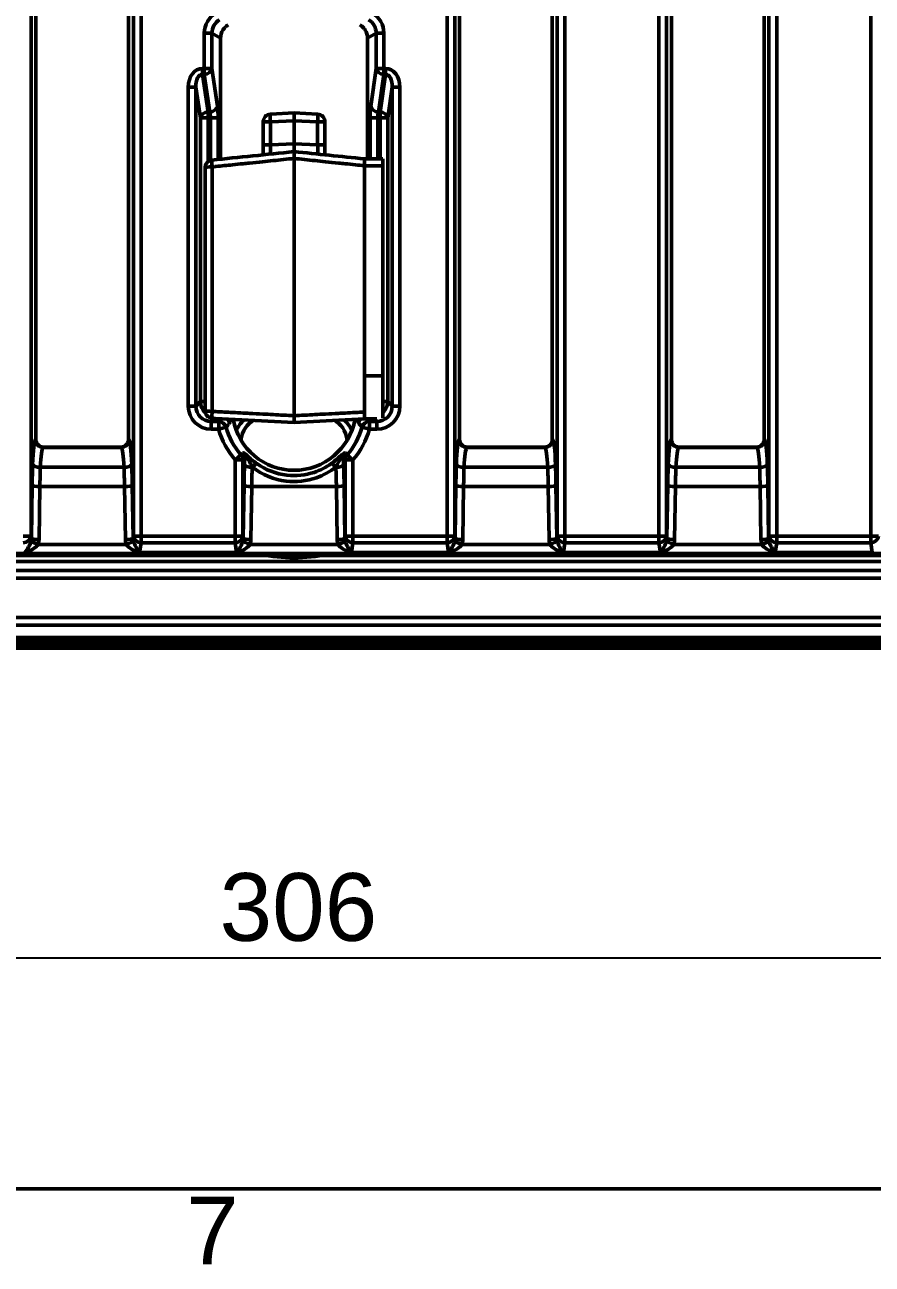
# Model space of a CAD drawing. Header units: millimetres. Extents: x 0 to 1485, y 0 to 1050.
# Drawn here: x 254.8 to 364.4, y 15.3 to 175.4 of the extents above; entities that cross this region are included whole.
import ezdxf

# ---------------------------------------------------------------- set-up
doc = ezdxf.new("R2010")
doc.units = ezdxf.units.MM
doc.header["$LTSCALE"] = 2.5
doc.layers.get('0').update_dxf_attribs({"lineweight": 50})
doc.layers.get('Defpoints').update_dxf_attribs({"lineweight": 50})
for name, color, linetype, lineweight in [('Bemaßungen(DIN)', 7, 'Continuous', 50), ('Rahmen_0', 7, 'Continuous', 50), ('Rahmen_2', 7, 'Continuous', 50), ('Sichtbare Kanten(DIN)', 7, 'Continuous', 50), ('Sichtbare tangentiale Kanten(DIN)', 7, 'Continuous', 50)]:
    doc.layers.add(name, color=color, linetype=linetype, lineweight=lineweight)
doc.styles.add('Aktuell-DINNach Layer', font='arial.ttf')
doc.styles.add('STANDARD-BSI~0', font='arial.ttf')
doc.dimstyles.new('STANDARD-DIN', dxfattribs={"dimscale": 2.5, "dimtxt": 3.5, "dimasz": 2.5, "dimexe": 3.175, "dimexo": 0, "dimgap": 0.8, "dimtad": 1, "dimrnd": 1e-08, "dimtxsty": 'STANDARD-BSI~0', "dimcen": 0.09, "dimdle": 10, "dimclrd": 7, "dimclre": 7, "dimclrt": 7, "dimadec": 0, "dimazin": 2, "dimtfac": 1, "dimtmove": 0, "dimatfit": 3, "dimfxl": 1, "dimtolj": 1, "dimtzin": 0, "dimlwd": 25, "dimlwe": 25, "dimarcsym": 0})

# ---------------------------------------------------------------- blocks, each defined once
blk = doc.blocks.new('Ränder Standardrahmen')
at = {"layer": 'Rahmen_0', "flags": 128}
blk.add_lwpolyline([(10, 10), (10, 410), (584, 410), (584, 10), (10, 10)], dxfattribs=at)
at = {"layer": 'Rahmen_2', "insert": (110.259, 6.1), "char_height": 3.5, "attachment_point": 7, "style": 'Aktuell-DINNach Layer'}
blk.add_mtext('7', dxfattribs=at)
blk = doc.blocks.new('*D15')
at = {"layer": 'Bemaßungen(DIN)', "color": 7, "linetype": 'Continuous', "lineweight": 25, "transparency": 16777216}
for p, q in [((136.61, 96.85), (136.61, 46.91)), ((442.61, 96.85), (442.61, 46.91)), ((142.86, 54.85), (436.36, 54.85))]:
    blk.add_line(p, q, dxfattribs=at)
at = {"layer": 'Bemaßungen(DIN)', "color": 7, "linetype": 'Continuous', "transparency": 16777216}
for points in [[(142.86, 55.89), (142.86, 53.81), (136.61, 54.85)], [(436.36, 55.89), (436.36, 53.81), (442.61, 54.85)]]:
    blk.add_solid(points, dxfattribs=at)
at = {"layer": 'Defpoints', "color": 0, "linetype": 'Continuous', "transparency": 16777216}
for p in [(136.61, 96.85), (442.61, 96.85), (442.61, 54.85)]:
    blk.add_point(p, dxfattribs=at)
at = {"layer": 'Bemaßungen(DIN)', "color": 7, "linetype": 'Continuous', "lineweight": 25, "transparency": 16777216, "insert": (279.98, 65.79), "char_height": 8.75, "attachment_point": 1, "style": 'STANDARD-BSI~0'}
blk.add_mtext('\\A1;306', dxfattribs=at)

msp = doc.modelspace()

# ---------------------------------------------------------------- linework, layer by layer
at = {"layer": 'Sichtbare Kanten(DIN)'}
for p, q in [((256.213, 194.852), (256.213, 121.845)), ((268.213, 121.845), (268.213, 194.852)), ((311.013, 194.852), (311.013, 121.845)), ((323.013, 121.845), (323.013, 194.852)), ((338.413, 194.852), (338.413, 121.845)), ((350.413, 121.845), (350.413, 194.852)), ((280.113, 173.702), (280.113, 158.054)), ((299.113, 158.095), (299.113, 173.702)), ((289.613, 164.025), (286.56, 163.865)), ((292.665, 163.865), (289.613, 164.025)), ((289.613, 163.027), (289.613, 164.025)), ((285.613, 162.867), (285.613, 159.902)), ((289.613, 160.023), (289.613, 163.027)), ((293.613, 159.902), (293.613, 162.867)), ((285.613, 159.902), (285.613, 158.618)), ((289.613, 160.023), (289.613, 159.028)), ((289.613, 158.148), (289.613, 159.028)), ((293.613, 158.618), (293.613, 159.902)), ((278.113, 156.991), (278.113, 156.946)), ((289.613, 124.903), (289.613, 158.148)), ((298.713, 158.095), (301.113, 158.095)), ((298.713, 157.209), (298.713, 158.095)), ((298.713, 157.209), (298.713, 130.072)), ((301.113, 157.209), (301.113, 158.095)), ((301.113, 157.209), (301.113, 130.072)), ((278.113, 125.573), (278.113, 156.946)), ((298.713, 124.511), (298.713, 130.072)), ((301.113, 130.072), (298.713, 130.072)), ((301.113, 130.072), (301.113, 124.64)), ((278.113, 125.573), (278.113, 125.53)), ((279.012, 124.581), (279.013, 124.581)), ((279.448, 124.558), (289.613, 124.025)), ((289.613, 124.025), (289.613, 124.903)), ((289.613, 124.025), (298.713, 124.502)), ((298.713, 124.502), (298.713, 124.511)), ((298.713, 124.502), (300.297, 124.502)), ((267.217, 120.848), (257.209, 120.848)), ((322.017, 120.848), (312.009, 120.848)), ((349.417, 120.848), (339.409, 120.848)), ((150.78, 106.848), (286.142, 106.848)), ((285.292, 107.023), (293.933, 107.023)), ((293.084, 106.848), (428.445, 106.848)), ((138.612, 94.848), (440.614, 94.848))]:
    msp.add_line(p, q, dxfattribs=at)
for centre, radius, start, end in [((286.613, 162.867), 1, 93, 180), ((292.613, 162.867), 1, 0, 87), ((279.063, 156.991), 0.95, 95.87135, 180), ((289.613, 125.848), 8, 190.15509, 349.84491), ((289.613, 125.848), 19.314, 257.07411, 282.92589)]:
    msp.add_arc(centre, radius, start, end, dxfattribs=at)
for centre, major_axis, ratio, start_param, end_param in [((282.128, 173.685), (-1.749, 1.01), 0.9900983, 6.2476267, 6.8024859), ((282.128, 173.685), (-1.749, 1.01), 0.9900983, 5.7638847, 5.9137218), ((297.098, 173.685), (1.749, 1.01), 0.9900983, 0.3694635, 0.5193006), ((297.098, 173.685), (1.749, 1.01), 0.9900983, 5.7638847, 6.318744), ((1468.613, -7657.42), (-12261.052, -838.786), 0.6419588, 4.7647143, 4.7655859), ((-891.867, -7673.81), (12286.766, -840.545), 0.6419586, 1.517727, 1.5184704), ((257.217, 121.852), (-0.712, -0.712), 0.9924325, 5.5015852, 7.0647854), ((267.209, 121.852), (0.712, -0.712), 0.9924325, 5.5015852, 7.0647854), ((312.017, 121.852), (-0.712, -0.712), 0.9924325, 5.5015852, 7.0647854), ((322.009, 121.852), (0.712, -0.712), 0.9924325, 5.5015852, 7.0647854), ((339.417, 121.852), (-0.712, -0.712), 0.9924325, 5.5015852, 7.0647854), ((349.409, 121.852), (0.712, -0.712), 0.9924325, 5.5015852, 7.0647854)]:
    msp.add_ellipse(centre, major_axis=major_axis, ratio=ratio, start_param=start_param, end_param=end_param, dxfattribs=at)
for points, knots in [([(280.858, 175.252), (280.817, 175.215), (280.775, 175.175), (280.688, 175.087), (280.643, 175.039), (280.556, 174.939), (280.514, 174.887), (280.454, 174.809), (280.434, 174.782), (280.415, 174.756)], [1.031161775, 1.031161775, 1.031161775, 1.031161775, 1.049578651, 1.049578651, 1.069071197, 1.069071197, 1.088563743, 1.088563743, 1.098693051, 1.098693051, 1.098693051, 1.098693051]), ([(298.81, 174.756), (298.792, 174.782), (298.772, 174.809), (298.712, 174.887), (298.67, 174.939), (298.582, 175.039), (298.537, 175.087), (298.45, 175.175), (298.409, 175.215), (298.368, 175.252)], [1.04753435, 1.04753435, 1.04753435, 1.04753435, 1.057663658, 1.057663658, 1.077156204, 1.077156204, 1.09664875, 1.09664875, 1.115065626, 1.115065626, 1.115065626, 1.115065626]), ([(279.012, 124.581), (278.889, 124.587), (278.768, 124.618), (278.544, 124.724), (278.444, 124.798), (278.277, 124.981), (278.213, 125.088), (278.149, 125.262), (278.134, 125.322), (278.119, 125.413), (278.116, 125.444), (278.113, 125.491), (278.113, 125.508), (278.113, 125.526), (278.113, 125.528), (278.113, 125.53)], [0, 0, 0, 0, 0.03710964, 0.03710964, 0.07421954, 0.07421954, 0.11133237, 0.11133237, 0.12984875, 0.12984875, 0.13909542, 0.13909542, 0.14410094, 0.14410094, 0.14463698, 0.14463698, 0.14463698, 0.14463698]), ([(279.013, 124.581), (279.136, 124.574), (279.26, 124.568), (279.406, 124.56), (279.427, 124.559), (279.448, 124.558)], [0.106226978, 0.106226978, 0.106226978, 0.106226978, 0.143432458, 0.143432458, 0.149866364, 0.149866364, 0.149866364, 0.149866364])]:
    msp.add_open_spline(points, degree=3, knots=knots, dxfattribs=at)
at = {"layer": 'Sichtbare tangentiale Kanten(DIN)'}
for p, q in [((255.593, 109.355), (255.593, 386.342)), ((268.833, 386.452), (268.833, 109.355)), ((269.829, 109.355), (269.829, 386.4)), ((309.397, 386.4), (309.397, 109.355)), ((310.393, 109.355), (310.393, 386.452)), ((323.633, 386.342), (323.633, 109.355)), ((324.629, 109.355), (324.629, 386.342)), ((336.797, 386.342), (336.797, 109.355)), ((337.793, 109.355), (337.793, 386.342)), ((351.033, 386.342), (351.033, 109.355)), ((352.029, 109.355), (352.029, 386.342)), ((364.197, 386.342), (364.197, 109.355)), ((278, 174.349), (278, 169.769)), ((278, 174.349), (278.993, 174.349)), ((278.993, 169.769), (278.993, 174.349)), ((280.113, 173.702), (278.993, 174.349)), ((300.233, 174.349), (299.113, 173.702)), ((300.233, 174.349), (300.233, 169.769)), ((301.225, 174.349), (300.233, 174.349)), ((301.225, 169.769), (301.225, 174.349)), ((278, 169.769), (277.787, 169.769)), ((277.787, 169.769), (277.787, 169.003)), ((277.787, 169.003), (278, 169.003)), ((277.787, 169.003), (278.498, 164.148)), ((278, 169.769), (278, 169.003)), ((278.993, 169.769), (278, 169.769)), ((278.711, 164.148), (278, 169.003)), ((278.993, 169.769), (279.703, 164.914)), ((299.522, 164.914), (300.233, 169.769)), ((301.225, 169.769), (300.233, 169.769)), ((301.225, 169.003), (300.515, 164.148)), ((300.728, 164.148), (301.438, 169.003)), ((301.438, 169.769), (301.225, 169.769)), ((301.225, 169.003), (301.225, 169.769)), ((301.225, 169.003), (301.438, 169.003)), ((301.438, 169.769), (301.438, 169.003)), ((275.93, 167.363), (275.93, 126.143)), ((275.93, 167.363), (276.922, 167.363)), ((276.922, 126.143), (276.922, 167.363)), ((277.505, 163.382), (276.922, 167.363)), ((302.303, 167.363), (301.721, 163.382)), ((303.296, 167.363), (302.303, 167.363)), ((302.303, 167.363), (302.303, 126.143)), ((303.296, 126.143), (303.296, 167.363)), ((278.498, 163.382), (277.505, 163.382)), ((277.505, 126.726), (277.505, 163.382)), ((278.498, 164.148), (278.498, 163.382)), ((278.498, 164.148), (278.711, 164.148)), ((278.798, 163.382), (278.498, 163.382)), ((278.498, 163.382), (278.498, 157.754)), ((278.798, 157.903), (278.798, 163.382)), ((278.798, 163.382), (279.791, 163.382)), ((279.791, 163.382), (279.791, 158.021)), ((299.435, 158.095), (299.435, 163.382)), ((299.435, 163.382), (300.427, 163.382)), ((300.728, 163.382), (300.427, 163.382)), ((300.427, 163.382), (300.427, 158.095)), ((300.515, 164.148), (300.728, 164.148)), ((300.728, 163.382), (300.728, 164.148)), ((300.728, 158.095), (300.728, 163.382)), ((301.721, 163.382), (300.728, 163.382)), ((301.721, 163.382), (301.721, 126.726)), ((286.56, 162.867), (285.613, 162.867)), ((286.56, 162.867), (289.613, 163.027)), ((286.56, 159.902), (286.56, 162.867)), ((289.613, 163.027), (292.665, 162.867)), ((293.613, 162.867), (292.665, 162.867)), ((292.665, 162.867), (292.665, 159.902)), ((286.56, 159.902), (285.613, 159.902)), ((289.613, 160.023), (286.56, 159.902)), ((292.665, 159.902), (289.613, 160.023)), ((292.665, 159.902), (293.613, 159.902)), ((279.013, 157.054), (279.013, 125.462)), ((298.713, 157.209), (301.113, 157.209)), ((276.922, 126.143), (277.505, 126.726)), ((278.113, 126.726), (277.505, 126.726)), ((301.721, 126.726), (301.113, 126.726)), ((301.721, 126.726), (302.303, 126.143)), ((275.93, 126.143), (276.922, 126.143)), ((303.296, 126.143), (302.303, 126.143)), ((279.314, 124.565), (278.908, 124.158)), ((279.863, 124.158), (278.908, 124.158)), ((278.908, 123.166), (278.908, 124.158)), ((279.863, 124.158), (279.863, 123.166)), ((279.863, 123.166), (280.82, 123.429)), ((298.406, 123.429), (299.363, 123.166)), ((299.363, 123.166), (299.363, 124.158)), ((300.318, 124.158), (299.363, 124.158)), ((300.318, 124.158), (299.974, 124.502)), ((300.318, 123.166), (300.318, 124.158)), ((256.213, 121.845), (256.176, 121.808)), ((268.249, 121.808), (268.213, 121.845)), ((278.908, 123.166), (279.863, 123.166)), ((299.363, 123.166), (300.318, 123.166)), ((311.013, 121.845), (310.976, 121.808)), ((323.049, 121.808), (323.013, 121.845)), ((338.413, 121.845), (338.376, 121.808)), ((350.449, 121.808), (350.413, 121.845)), ((257.173, 120.812), (257.209, 120.848)), ((267.253, 120.812), (257.173, 120.812)), ((267.217, 120.848), (267.253, 120.812)), ((311.973, 120.812), (312.009, 120.848)), ((322.053, 120.812), (311.973, 120.812)), ((322.017, 120.848), (322.053, 120.812)), ((339.373, 120.812), (339.409, 120.848)), ((349.453, 120.812), (339.373, 120.812)), ((349.417, 120.848), (349.453, 120.812)), ((282.744, 119.849), (281.997, 119.196)), ((282.993, 119.196), (281.997, 119.196)), ((281.997, 119.196), (281.997, 109.355)), ((282.993, 109.355), (282.993, 119.196)), ((297.229, 119.196), (296.233, 119.196)), ((296.233, 119.196), (296.233, 109.355)), ((297.229, 119.196), (296.481, 119.849)), ((297.229, 109.355), (297.229, 119.196)), ((256.801, 118.235), (267.624, 118.235)), ((284.201, 118.235), (284.243, 118.235)), ((294.983, 118.235), (295.024, 118.235)), ((311.601, 118.235), (322.424, 118.235)), ((339.001, 118.235), (349.824, 118.235)), ((255.741, 115.912), (255.636, 109.072)), ((256.632, 108.899), (256.737, 115.738)), ((256.737, 115.738), (267.688, 115.738)), ((267.688, 115.738), (267.794, 108.899)), ((268.79, 109.072), (268.685, 115.912)), ((283.141, 115.912), (283.036, 109.072)), ((284.032, 108.899), (284.137, 115.738)), ((284.137, 115.738), (295.088, 115.738)), ((295.088, 115.738), (295.194, 108.899)), ((296.19, 109.072), (296.085, 115.912)), ((310.541, 115.912), (310.436, 109.072)), ((311.432, 108.899), (311.537, 115.738)), ((311.537, 115.738), (322.488, 115.738)), ((322.488, 115.738), (322.594, 108.899)), ((323.59, 109.072), (323.485, 115.912)), ((337.941, 115.912), (337.836, 109.072)), ((338.832, 108.899), (338.937, 115.738)), ((338.937, 115.738), (349.888, 115.738)), ((349.888, 115.738), (349.994, 108.899)), ((350.99, 109.072), (350.885, 115.912)), ((254.597, 109.355), (255.593, 109.355)), ((255.636, 109.072), (255.593, 109.355)), ((268.833, 109.355), (268.79, 109.072)), ((268.833, 109.355), (269.829, 109.355)), ((281.997, 109.355), (269.829, 109.355)), ((269.829, 108.489), (269.829, 109.355)), ((281.997, 109.355), (282.993, 109.355)), ((281.997, 109.355), (281.997, 108.489)), ((283.036, 109.072), (282.993, 109.355)), ((296.233, 109.355), (296.19, 109.072)), ((296.233, 109.355), (297.229, 109.355)), ((309.397, 109.355), (297.229, 109.355)), ((297.229, 108.489), (297.229, 109.355)), ((309.397, 109.355), (309.397, 108.489)), ((309.397, 109.355), (310.393, 109.355)), ((310.436, 109.072), (310.393, 109.355)), ((323.633, 109.355), (323.59, 109.072)), ((323.633, 109.355), (324.629, 109.355)), ((324.629, 108.489), (324.629, 109.355)), ((336.797, 109.355), (324.629, 109.355)), ((336.797, 109.355), (336.797, 108.489)), ((336.797, 109.355), (337.793, 109.355)), ((337.836, 109.072), (337.793, 109.355)), ((351.033, 109.355), (350.99, 109.072)), ((351.033, 109.355), (352.029, 109.355)), ((352.029, 108.489), (352.029, 109.355)), ((364.197, 109.355), (352.029, 109.355)), ((364.197, 109.355), (364.197, 108.489)), ((364.197, 109.355), (365.193, 109.355)), ((267.896, 108.273), (256.529, 108.273)), ((269.639, 107.233), (269.829, 108.489)), ((269.829, 108.489), (281.997, 108.489)), ((281.997, 108.489), (282.187, 107.233)), ((295.296, 108.273), (283.929, 108.273)), ((297.039, 107.233), (297.229, 108.489)), ((297.229, 108.489), (309.397, 108.489)), ((309.397, 108.489), (309.587, 107.233)), ((322.696, 108.273), (311.329, 108.273)), ((324.439, 107.233), (324.629, 108.489)), ((324.629, 108.489), (336.797, 108.489)), ((336.797, 108.489), (336.987, 107.233)), ((350.096, 108.273), (338.729, 108.273)), ((351.839, 107.233), (352.029, 108.489)), ((352.029, 108.489), (364.197, 108.489)), ((364.197, 108.489), (364.387, 107.233)), ((148.822, 106.059), (430.403, 106.059)), ((151.035, 107.103), (428.191, 107.103)), ((282.187, 107.233), (269.639, 107.233)), ((309.587, 107.233), (297.039, 107.233)), ((336.987, 107.233), (324.439, 107.233)), ((364.387, 107.233), (351.839, 107.233)), ((431.564, 104.898), (147.661, 104.898)), ((147.661, 103.899), (431.564, 103.899)), ((438.647, 98.814), (140.578, 98.814)), ((140.578, 97.815), (438.647, 97.815)), ((440.21, 96.252), (139.016, 96.252)), ((440.529, 95.433), (138.697, 95.433)), ((138.697, 94.934), (440.529, 94.934)), ((139.016, 95.753), (440.21, 95.753))]:
    msp.add_line(p, q, dxfattribs=at)
for radius, start, end in [(9.12, 195.38454, 221.13638), (9.12, 318.86362, 344.61546), (10.113, 195.38454, 221.13638), (10.113, 318.86362, 344.61546)]:
    msp.add_arc((289.613, 125.848), radius, start, end, dxfattribs=at)
for centre, major_axis, ratio, start_param, end_param in [((281.023, 174.323), (-2.624, 1.515), 0.9900983, 5.7638847, 6.8024859), ((298.203, 174.323), (2.624, 1.515), 0.9900983, 5.7638847, 6.8024859), ((281.023, 174.323), (-1.767, 1.02), 0.9804384, 5.7638847, 6.8024859), ((298.203, 174.323), (1.767, 1.02), 0.9804384, 5.7638847, 6.8024859), ((277.945, 167.158), (-0.38, 2.595), 0.7626782, 6.1720433, 7.6644232), ((277.945, 167.158), (-0.269, 1.84), 0.5377327, 6.1720433, 7.6644232), ((278, 169.769), (0.989, 0.145), 0.7626782, 4.601247, 6.0936269), ((301.225, 169.769), (-0.989, 0.145), 0.7626782, 0.1895584, 1.6819383), ((301.281, 167.158), (0.38, 2.595), 0.7626782, 4.9019474, 6.3943273), ((301.281, 167.158), (0.269, 1.84), 0.5377327, 4.9019474, 6.3943273), ((278.498, 163.382), (-0.989, -0.145), 0.7626782, 4.601247, 6.0936269), ((278.711, 164.914), (0.989, 0.145), 0.7626782, 4.601247, 6.0936269), ((278.553, 163.382), (0, 1), 0.2455691, 4.712389, 5.5850536), ((279.545, 163.382), (0, -2), 0.1227846, 1.5707963, 2.443461), ((286.613, 162.867), (-0.052, 0.999), 0.0522644, 0, 1.5680573), ((292.613, 162.867), (0.052, 0.999), 0.0522644, 4.715128, 6.2831853), ((299.68, 163.382), (0, 2), 0.1227846, 0.6981317, 1.5707963), ((300.515, 164.914), (-0.989, 0.145), 0.7626782, 0.1895584, 1.6819383), ((300.673, 163.382), (0, -1), 0.2455691, 3.8397244, 4.712389), ((300.728, 163.382), (0.989, -0.145), 0.7626782, 0.1895584, 1.6819383), ((286.613, 159.908), (0.04, 2.003), 0.0260549, 1.5744268, 2.209989), ((292.613, 159.908), (0.04, -2.003), 0.0260549, 0.9316031, 1.5671658), ((279.063, 156.946), (-0.95, 0), 0.1132914, 4.7647489, 6.2831853), ((279.505, 126.741), (-1.414, -1.414), 0.9998897, 5.5052135, 6.3235301), ((299.721, 126.741), (1.414, -1.414), 0.9998897, 6.2676539, 7.0611571), ((278.952, 126.188), (-2.153, -2.153), 0.9852565, 5.5052135, 7.0611571), ((278.952, 126.188), (-1.456, -1.456), 0.9710455, 5.5052135, 7.0611571), ((279.063, 125.573), (-0.95, 0), 0.1171879, 0, 1.5184364), ((300.273, 126.188), (2.153, -2.153), 0.9852565, 5.5052135, 7.0611571), ((300.273, 126.188), (1.456, -1.456), 0.9710455, 5.5052135, 7.0611571), ((279.863, 123.166), (-0.795, 0.606), 0.9882938, 4.066914, 5.357864), ((280.317, 123.748), (0.781, -0.624), 0.9878709, 0.9024502, 1.5056884), ((285.732, 120.592), (-0.969, 4.61), 0.8490881, 0.4575785, 0.8563869), ((285.732, 120.592), (-0.813, 3.867), 0.7591504, 0.171988, 1.111639), ((293.493, 120.592), (0.813, 3.867), 0.7591504, 5.1715463, 6.1111973), ((293.493, 120.592), (0.969, 4.61), 0.8490881, 5.4267984, 5.8256069), ((298.909, 123.748), (0.781, 0.624), 0.9878709, 1.6359043, 2.2391425), ((299.363, 123.166), (-0.795, -0.606), 0.9882938, 4.066914, 5.357864), ((256.215, 116.827), (0, -5), 0.0874887, 3.2288591, 4.3526344), ((257.173, 121.808), (-0.707, 0.707), 0.9924325, 0.7891963, 2.3523964), ((267.253, 121.808), (-0.707, -0.707), 0.9924325, 0.7891963, 2.3523964), ((268.211, 116.827), (0, 5), 0.0874887, 5.0721435, 6.1959188), ((311.015, 116.827), (0, -5), 0.0874887, 3.2288591, 4.3526344), ((311.973, 121.808), (-0.707, 0.707), 0.9924325, 0.7891963, 2.3523964), ((322.053, 121.808), (-0.707, -0.707), 0.9924325, 0.7891963, 2.3523964), ((323.011, 116.827), (0, 5), 0.0874887, 5.0721435, 6.1959188), ((338.415, 116.827), (0, -5), 0.0874887, 3.2288591, 4.3526344), ((339.373, 121.808), (-0.707, 0.707), 0.9924325, 0.7891963, 2.3523964), ((349.453, 121.808), (-0.707, -0.707), 0.9924325, 0.7891963, 2.3523964), ((350.411, 116.827), (0, 5), 0.0874887, 5.0721435, 6.1959188), ((257.211, 116.827), (0, 4), 0.1093608, 0.0872665, 1.2110418), ((267.215, 116.827), (0, -4), 0.1093608, 1.9305509, 3.0543262), ((312.011, 116.827), (0, 4), 0.1093608, 0.0872665, 1.2110418), ((322.015, 116.827), (0, -4), 0.1093608, 1.9305509, 3.0543262), ((339.411, 116.827), (0, 4), 0.1093608, 0.0872665, 1.2110418), ((349.415, 116.827), (0, -4), 0.1093608, 1.9305509, 3.0543262), ((257.033, 113.307), (0, -15), 0.0874887, 4.3526344, 4.5378561), ((256.801, 118.587), (-0.999, 0.033), 0.3518777, 0.0932456, 1.5823749), ((267.624, 118.587), (0.999, 0.033), 0.3518777, 4.7008104, 6.1899397), ((267.392, 113.307), (0, 15), 0.0874887, 4.8869219, 5.0721435), ((281.997, 119.196), (0.703, -0.711), 0.9925181, 0.7949361, 1.5096069), ((282.245, 119.442), (0.703, -0.711), 0.9925159, 0.7947869, 1.5072623), ((284.433, 113.307), (0, -15), 0.0874887, 4.3526344, 4.5378561), ((283.615, 116.827), (0, -5), 0.0874887, 4.1621002, 4.3526344), ((284.201, 118.587), (-0.999, 0.033), 0.3518777, 0.0932456, 1.5823749), ((284.203, 117.912), (0.586, 0.81), 0.2216802, 0.1253066, 1.2734243), ((284.243, 117.883), (0.581, 0.814), 0.2135084, 0.1250717, 1.2802074), ((294.983, 117.883), (-0.581, 0.814), 0.2135084, 5.0029779, 6.1581137), ((295.023, 117.912), (-0.586, 0.81), 0.2216802, 5.009761, 6.1578788), ((295.024, 118.587), (0.999, 0.033), 0.3518777, 4.7008104, 6.1899397), ((296.98, 119.442), (-0.703, -0.711), 0.9925159, 4.775923, 5.4883984), ((295.611, 116.827), (0, 5), 0.0874887, 5.0721435, 5.2626778), ((294.792, 113.307), (0, 15), 0.0874887, 4.8869219, 5.0721435), ((297.229, 119.196), (0.703, 0.711), 0.9925181, 1.6319858, 2.3466566), ((311.833, 113.307), (0, -15), 0.0874887, 4.3526344, 4.5378561), ((311.601, 118.587), (-0.999, 0.033), 0.3518777, 0.0932456, 1.5823749), ((322.424, 118.587), (0.999, 0.033), 0.3518777, 4.7008104, 6.1899397), ((322.192, 113.307), (0, 15), 0.0874887, 4.8869219, 5.0721435), ((339.233, 113.307), (0, -15), 0.0874887, 4.3526344, 4.5378561), ((339.001, 118.587), (-0.999, 0.033), 0.3518777, 0.0932456, 1.5823749), ((349.824, 118.587), (0.999, 0.033), 0.3518777, 4.7008104, 6.1899397), ((349.592, 113.307), (0, 15), 0.0874887, 4.8869219, 5.0721435), ((258.03, 113.307), (0, 14), 0.0937379, 1.2110418, 1.3962634), ((266.396, 113.307), (0, -14), 0.0937379, 1.7453293, 1.9305509), ((285.43, 113.307), (0, 14), 0.0937379, 1.2110418, 1.3962634), ((284.611, 116.827), (0, 4), 0.1093608, 1.2007794, 1.2110418), ((294.615, 116.827), (0, -4), 0.1093608, 1.9305509, 1.9408132), ((293.796, 113.307), (0, -14), 0.0937379, 1.7453293, 1.9305509), ((312.83, 113.307), (0, 14), 0.0937379, 1.2110418, 1.3962634), ((321.196, 113.307), (0, -14), 0.0937379, 1.7453293, 1.9305509), ((340.23, 113.307), (0, 14), 0.0937379, 1.2110418, 1.3962634), ((348.596, 113.307), (0, -14), 0.0937379, 1.7453293, 1.9305509), ((256.737, 115.912), (-1, 0.015), 0.1736281, 0.0886159, 1.5734748), ((267.688, 115.912), (1, 0.015), 0.1736281, 4.7097105, 6.1945694), ((284.137, 115.912), (-1, 0.015), 0.1736281, 0.0886159, 1.5734748), ((295.088, 115.912), (1, 0.015), 0.1736281, 4.7097105, 6.1945694), ((311.537, 115.912), (-1, 0.015), 0.1736281, 0.0886159, 1.5734748), ((322.488, 115.912), (1, 0.015), 0.1736281, 4.7097105, 6.1945694), ((338.937, 115.912), (-1, 0.015), 0.1736281, 0.0886159, 1.5734748), ((349.888, 115.912), (1, 0.015), 0.1736281, 4.7097105, 6.1945694), ((254.597, 109.355), (0.989, 0.15), 0.8635503, 4.5822704, 6.1094751), ((254.626, 109.164), (0.249, -1.214), 0.8062613, 1.0269143, 1.3323885), ((256.632, 109.072), (-1, 0.015), 0.1736281, 0.0886159, 1.5734748), ((267.794, 109.072), (1, 0.015), 0.1736281, 4.7097105, 6.1945694), ((269.8, 109.164), (-0.249, -1.214), 0.8062613, 4.9507968, 5.256271), ((269.829, 109.355), (-0.989, 0.15), 0.8635503, 0.1737103, 1.7009149), ((281.997, 109.355), (0.989, 0.15), 0.8635503, 4.5822704, 6.1094751), ((282.026, 109.164), (0.249, -1.214), 0.8062613, 1.0269143, 1.3323885), ((284.032, 109.072), (-1, 0.015), 0.1736281, 0.0886159, 1.5734748), ((295.194, 109.072), (1, 0.015), 0.1736281, 4.7097105, 6.1945694), ((297.2, 109.164), (-0.249, -1.214), 0.8062613, 4.9507968, 5.256271), ((297.229, 109.355), (-0.989, 0.15), 0.8635503, 0.1737103, 1.7009149), ((309.397, 109.355), (0.989, 0.15), 0.8635503, 4.5822704, 6.1094751), ((309.426, 109.164), (0.249, -1.214), 0.8062613, 1.0269143, 1.3323885), ((311.432, 109.072), (-1, 0.015), 0.1736281, 0.0886159, 1.5734748), ((322.594, 109.072), (1, 0.015), 0.1736281, 4.7097105, 6.1945694), ((324.6, 109.164), (-0.249, -1.214), 0.8062613, 4.9507968, 5.256271), ((324.629, 109.355), (-0.989, 0.15), 0.8635503, 0.1737103, 1.7009149), ((336.797, 109.355), (0.989, 0.15), 0.8635503, 4.5822704, 6.1094751), ((336.826, 109.164), (0.249, -1.214), 0.8062613, 1.0269143, 1.3323885), ((338.832, 109.072), (-1, 0.015), 0.1736281, 0.0886159, 1.5734748), ((349.994, 109.072), (1, 0.015), 0.1736281, 4.7097105, 6.1945694), ((352, 109.164), (-0.249, -1.214), 0.8062613, 4.9507968, 5.256271), ((352.029, 109.355), (-0.989, 0.15), 0.8635503, 0.1737103, 1.7009149), ((364.197, 109.355), (0.989, 0.15), 0.8635503, 4.5822704, 6.1094751), ((254.787, 108.099), (-0.737, -1.269), 0.3444634, 1.0353845, 2.257115), ((254.787, 108.099), (1.835, 0.619), 0.4281472, 4.5690668, 5.7907972), ((256.529, 108.447), (-0.952, 0.306), 0.1655261, 0.2379853, 1.6240417), ((254.626, 108.99), (0.583, -2.021), 0.9497131, 0.9542681, 1.2597422), ((269.8, 108.99), (-0.583, -2.021), 0.9497131, 5.0234431, 5.3289173), ((267.896, 108.447), (0.952, 0.306), 0.1655261, 4.6591436, 6.0452), ((269.639, 108.099), (-1.835, 0.619), 0.4281472, 0.4923881, 1.7141186), ((269.639, 108.099), (-0.737, 1.269), 0.3444634, 0.8844777, 2.1062081), ((282.187, 108.099), (-0.737, -1.269), 0.3444634, 1.0353845, 2.257115), ((282.187, 108.099), (1.835, 0.619), 0.4281472, 4.5690668, 5.7907972), ((283.929, 108.447), (-0.952, 0.306), 0.1655261, 0.2379853, 1.6240417), ((282.026, 108.99), (0.583, -2.021), 0.9497131, 0.9542681, 1.2597422), ((297.2, 108.99), (-0.583, -2.021), 0.9497131, 5.0234431, 5.3289173), ((295.296, 108.447), (0.952, 0.306), 0.1655261, 4.6591436, 6.0452), ((297.039, 108.099), (-1.835, 0.619), 0.4281472, 0.4923881, 1.7141186), ((297.039, 108.099), (-0.737, 1.269), 0.3444634, 0.8844777, 2.1062081), ((309.587, 108.099), (-0.737, -1.269), 0.3444634, 1.0353845, 2.257115), ((309.587, 108.099), (1.835, 0.619), 0.4281472, 4.5690668, 5.7907972), ((311.329, 108.447), (-0.952, 0.306), 0.1655261, 0.2379853, 1.6240417), ((309.426, 108.99), (0.583, -2.021), 0.9497131, 0.9542681, 1.2597422), ((324.6, 108.99), (-0.583, -2.021), 0.9497131, 5.0234431, 5.3289173), ((322.696, 108.447), (0.952, 0.306), 0.1655261, 4.6591436, 6.0452), ((324.439, 108.099), (-1.835, 0.619), 0.4281472, 0.4923881, 1.7141186), ((324.439, 108.099), (-0.737, 1.269), 0.3444634, 0.8844777, 2.1062081), ((336.987, 108.099), (-0.737, -1.269), 0.3444634, 1.0353845, 2.257115), ((336.987, 108.099), (1.835, 0.619), 0.4281472, 4.5690668, 5.7907972), ((338.729, 108.447), (-0.952, 0.306), 0.1655261, 0.2379853, 1.6240417), ((336.826, 108.99), (0.583, -2.021), 0.9497131, 0.9542681, 1.2597422), ((352, 108.99), (-0.583, -2.021), 0.9497131, 5.0234431, 5.3289173), ((350.096, 108.447), (0.952, 0.306), 0.1655261, 4.6591436, 6.0452), ((351.839, 108.099), (-1.835, 0.619), 0.4281472, 0.4923881, 1.7141186), ((351.839, 108.099), (-0.737, 1.269), 0.3444634, 0.8844777, 2.1062081)]:
    msp.add_ellipse(centre, major_axis=major_axis, ratio=ratio, start_param=start_param, end_param=end_param, dxfattribs=at)
for points, knots in [([(279.013, 157.054), (279.005, 157.142), (278.997, 157.23), (278.98, 157.445), (278.971, 157.565), (278.957, 157.821), (278.956, 157.918), (278.964, 157.935), (278.965, 157.936), (278.966, 157.936)], [-0.0107113787, -0.0107113787, -0.0107113787, -0.0107113787, -0.0093724563, -0.0093724563, -0.0072301806, -0.0072301806, -0.0038025394, -0.0038025394, -0.0034847913, -0.0034847913, -0.0034847913, -0.0034847913]), ([(279.013, 157.054), (279.178, 157.071), (279.344, 157.088), (280.229, 157.18), (280.949, 157.254), (282.119, 157.375), (282.569, 157.422), (283.3, 157.497), (283.581, 157.526), (284.425, 157.614), (284.988, 157.672), (286.45, 157.823), (287.35, 157.915), (288.704, 158.055), (289.159, 158.102), (289.613, 158.148)], [-1.1670056, -1.1670056, -1.1670056, -1.1670056, -1.1171164, -1.1171164, -0.899805, -0.899805, -0.7639854, -0.7639854, -0.6790981, -0.6790981, -0.5093236, -0.5093236, -0.2376844, -0.2376844, -0.1006022, -0.1006022, -0.1006022, -0.1006022]), ([(289.613, 158.148), (290.067, 158.102), (290.521, 158.055), (291.875, 157.915), (292.775, 157.823), (294.238, 157.672), (294.8, 157.614), (295.644, 157.526), (295.925, 157.497), (296.657, 157.422), (297.107, 157.375), (297.942, 157.289), (298.327, 157.249), (298.713, 157.209)], [0.10060217, 0.10060217, 0.10060217, 0.10060217, 0.23768435, 0.23768435, 0.50932361, 0.50932361, 0.67909814, 0.67909814, 0.76398541, 0.76398541, 0.89980504, 0.89980504, 1.01611826, 1.01611826, 1.01611826, 1.01611826]), ([(279.012, 124.581), (279.005, 124.584), (279, 124.629), (278.996, 124.788), (278.996, 124.896), (279, 125.105), (279.003, 125.193), (279.008, 125.343), (279.01, 125.403), (279.013, 125.462)], [-0.007136771, -0.007136771, -0.007136771, -0.007136771, -0.0046541333, -0.0046541333, -0.0023451059, -0.0023451059, -0.0009019638, -0.0009019638, 0, 0, 0, 0]), ([(289.613, 124.903), (289.162, 124.927), (288.712, 124.951), (287.359, 125.022), (286.457, 125.07), (284.991, 125.147), (284.427, 125.177), (283.581, 125.221), (283.299, 125.236), (282.566, 125.275), (282.115, 125.299), (280.942, 125.361), (280.22, 125.399), (279.336, 125.445), (279.175, 125.454), (279.013, 125.462)], [0.1019866, 0.1019866, 0.1019866, 0.1019866, 0.2374389, 0.2374389, 0.5087977, 0.5087977, 0.6783969, 0.6783969, 0.7631965, 0.7631965, 0.8988759, 0.8988759, 1.1159629, 1.1159629, 1.1645571, 1.1645571, 1.1645571, 1.1645571]), ([(298.713, 125.383), (298.329, 125.363), (297.946, 125.343), (297.111, 125.299), (296.66, 125.275), (295.927, 125.236), (295.645, 125.221), (294.799, 125.177), (294.235, 125.147), (292.769, 125.07), (291.866, 125.022), (290.514, 124.951), (290.063, 124.927), (289.613, 124.903)], [-1.01421701, -1.01421701, -1.01421701, -1.01421701, -0.89887592, -0.89887592, -0.76319653, -0.76319653, -0.67839692, -0.67839692, -0.50879769, -0.50879769, -0.23743892, -0.23743892, -0.10198663, -0.10198663, -0.10198663, -0.10198663]), ([(279.863, 124.158), (279.932, 124.249), (280.001, 124.339), (280.096, 124.46), (280.12, 124.491), (280.143, 124.521)], [-0.48009091, -0.48009091, -0.48009091, -0.48009091, -0.25605142, -0.25605142, -0.18062954, -0.18062954, -0.18062954, -0.18062954]), ([(281.285, 123.967), (281.2, 123.872), (281.117, 123.776), (280.962, 123.597), (280.89, 123.513), (280.82, 123.429)], [0, 0, 0, 0, 0.25605142, 0.25605142, 0.48009091, 0.48009091, 0.48009091, 0.48009091]), ([(281.332, 124.459), (281.335, 124.308), (281.334, 124.184), (281.317, 124.032), (281.304, 123.987), (281.285, 123.967)], [0.16008106, 0.16008106, 0.16008106, 0.16008106, 0.23291145, 0.23291145, 0.28857324, 0.28857324, 0.28857324, 0.28857324]), ([(297.94, 123.967), (297.928, 123.981), (297.917, 124.007), (297.898, 124.101), (297.893, 124.186), (297.892, 124.345), (297.892, 124.4), (297.894, 124.459)], [0, 0, 0, 0, 0.03852028, 0.03852028, 0.10015274, 0.10015274, 0.12849218, 0.12849218, 0.12849218, 0.12849218]), ([(298.406, 123.429), (298.335, 123.513), (298.264, 123.597), (298.109, 123.776), (298.025, 123.872), (297.94, 123.967)], [0.54406896, 0.54406896, 0.54406896, 0.54406896, 0.7681199, 0.7681199, 1.02415987, 1.02415987, 1.02415987, 1.02415987]), ([(299.097, 124.502), (299.116, 124.478), (299.135, 124.454), (299.224, 124.339), (299.294, 124.249), (299.363, 124.158)], [-0.82756812, -0.82756812, -0.82756812, -0.82756812, -0.7681199, -0.7681199, -0.54406896, -0.54406896, -0.54406896, -0.54406896]), ([(282.994, 120.093), (282.953, 120.052), (282.911, 120.012), (282.828, 119.93), (282.786, 119.889), (282.744, 119.849)], [0, 0, 0, 0, 0.14335641, 0.14335641, 0.28671282, 0.28671282, 0.28671282, 0.28671282]), ([(282.993, 119.196), (283.034, 119.237), (283.076, 119.278), (283.159, 119.36), (283.2, 119.401), (283.242, 119.442)], [-0.28671282, -0.28671282, -0.28671282, -0.28671282, -0.14335641, -0.14335641, 0, 0, 0, 0]), ([(284.762, 118.732), (284.586, 118.86), (284.411, 118.995), (283.963, 119.36), (283.684, 119.611), (283.27, 119.968), (283.135, 120.07), (283.029, 120.107), (283.007, 120.106), (282.994, 120.093)], [0, 0, 0, 0, 0.0745181, 0.0745181, 0.19374707, 0.19374707, 0.28873696, 0.28873696, 0.33225978, 0.33225978, 0.33225978, 0.33225978]), ([(283.242, 119.442), (283.25, 119.485), (283.263, 119.52), (283.326, 119.594), (283.403, 119.58), (283.629, 119.341), (283.777, 119.089), (284.015, 118.642), (284.109, 118.458), (284.203, 118.274)], [-0.33225978, -0.33225978, -0.33225978, -0.33225978, -0.28873696, -0.28873696, -0.19374707, -0.19374707, -0.0745181, -0.0745181, 0, 0, 0, 0]), ([(284.798, 118.706), (284.792, 118.711), (284.786, 118.715), (284.774, 118.724), (284.768, 118.728), (284.762, 118.732)], [0, 0, 0, 0, 0.0025246099, 0.0025246099, 0.0050492198, 0.0050492198, 0.0050492198, 0.0050492198]), ([(294.428, 118.706), (293.759, 118.226), (293.003, 117.843), (291.082, 117.217), (289.875, 117.093), (287.29, 117.376), (285.921, 117.899), (284.798, 118.706)], [0, 0, 0, 0, 0.2818274, 0.2818274, 0.6780156, 0.6780156, 1.1515884, 1.1515884, 1.1515884, 1.1515884]), ([(294.464, 118.732), (294.458, 118.728), (294.452, 118.724), (294.44, 118.715), (294.434, 118.711), (294.428, 118.706)], [0, 0, 0, 0, 0.0025246099, 0.0025246099, 0.0050492199, 0.0050492199, 0.0050492199, 0.0050492199]), ([(296.231, 120.093), (296.214, 120.11), (296.179, 120.107), (296.027, 120.026), (295.864, 119.891), (295.509, 119.58), (295.336, 119.427), (294.933, 119.088), (294.699, 118.904), (294.464, 118.732)], [0, 0, 0, 0, 0.05999792, 0.05999792, 0.15599459, 0.15599459, 0.2323854, 0.2323854, 0.33228825, 0.33228825, 0.33228825, 0.33228825]), ([(295.023, 118.274), (295.149, 118.521), (295.273, 118.767), (295.488, 119.151), (295.58, 119.3), (295.772, 119.542), (295.864, 119.594), (295.951, 119.546), (295.972, 119.501), (295.984, 119.442)], [-0.33228825, -0.33228825, -0.33228825, -0.33228825, -0.2323854, -0.2323854, -0.15599459, -0.15599459, -0.05999792, -0.05999792, 0, 0, 0, 0]), ([(295.984, 119.442), (296.025, 119.401), (296.067, 119.36), (296.15, 119.278), (296.191, 119.237), (296.233, 119.196)], [-0.28671282, -0.28671282, -0.28671282, -0.28671282, -0.14335641, -0.14335641, 0, 0, 0, 0]), ([(296.481, 119.849), (296.44, 119.889), (296.398, 119.93), (296.315, 120.012), (296.273, 120.052), (296.231, 120.093)], [0, 0, 0, 0, 0.14335641, 0.14335641, 0.28671282, 0.28671282, 0.28671282, 0.28671282]), ([(284.203, 118.274), (284.21, 118.267), (284.216, 118.261), (284.23, 118.248), (284.236, 118.242), (284.243, 118.235)], [-0.0050492198, -0.0050492198, -0.0050492198, -0.0050492198, -0.0025246099, -0.0025246099, 0, 0, 0, 0]), ([(284.243, 118.235), (285.498, 117.27), (287.024, 116.645), (289.905, 116.306), (291.25, 116.454), (293.392, 117.203), (294.236, 117.661), (294.983, 118.235)], [-1.1515884, -1.1515884, -1.1515884, -1.1515884, -0.6780156, -0.6780156, -0.2818274, -0.2818274, 0, 0, 0, 0]), ([(294.983, 118.235), (294.989, 118.242), (294.996, 118.248), (295.009, 118.261), (295.016, 118.267), (295.023, 118.274)], [-0.0050492199, -0.0050492199, -0.0050492199, -0.0050492199, -0.0025246099, -0.0025246099, 0, 0, 0, 0])]:
    msp.add_open_spline(points, degree=3, knots=knots, dxfattribs=at)

# ---------------------------------------------------------------- block references
at = {"xscale": 2.5, "yscale": 2.5, "zscale": 2.5}
msp.add_blockref('Ränder Standardrahmen', (0, 0), dxfattribs=at)

# ---------------------------------------------------------------- dimensions: what is measured, and where the dimension line sits
at = {"layer": 'Bemaßungen(DIN)', "color": 250, "linetype": 'Continuous', "lineweight": 25}
dim = msp.add_linear_dim(base=(442.613, 54.848), p1=(136.613, 96.847), p2=(442.613, 96.847), angle=180, dimstyle='STANDARD-DIN', override={"dimgap": 0.8, "dimdec": 2, "dimtol": 0, "dimlim": 0, "dimtp": 0, "dimtm": 0, "dimtdec": 2, "dimtofl": 0, "dimatfit": 1}, dxfattribs=at)
dim.commit()
dim.dimension.update_dxf_attribs({"geometry": '*D15', "text_midpoint": (289.638, 54.848), "dimtype": 160})

doc.saveas('drawing.dxf')
